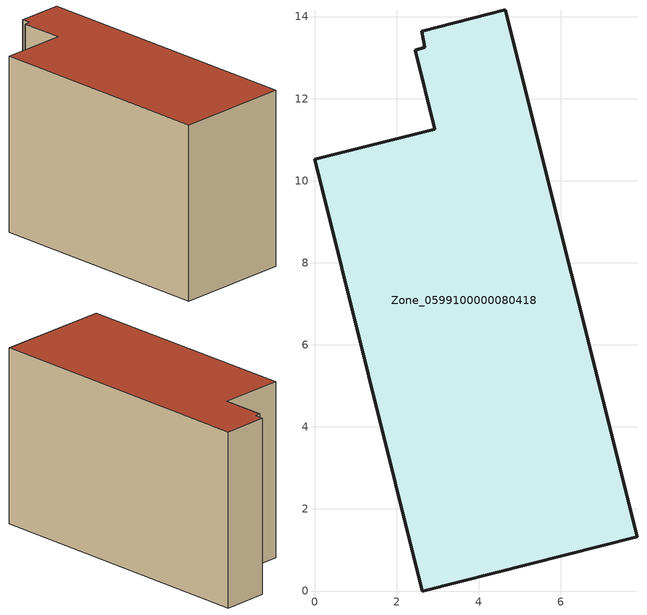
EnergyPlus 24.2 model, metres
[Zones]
Zone_0599100000080418
 floor ground (C_G): 2.61,13.65 4.65,14.16 7.86,1.32 2.63,0 0,10.52 2.93,11.25 2.45,13.17 2.69,13.25 z0
 wall outside (C_F): 2.63,0 7.86,1.32 4.65,14.16 2.61,13.65 2.69,13.25 2.45,13.17 2.93,11.25 0,10.52 2.63,0 z0:8.24
 roof outside (C_R): 4.65,14.16 2.61,13.65 2.69,13.25 2.45,13.17 2.93,11.25 0,10.52 2.63,0 7.86,1.32 z8.24
[BUILDING]
Pand.0599100000080418: North Axis=0; Terrain=City; Loads Convergence Tolerance Value=0.04; Temperature Convergence Tolerance Value=0.4; Solar Distribution=FullExterior; Maximum Number of Warmup Days=25; Minimum Number of Warmup Days=1
[Site:Location]
Rotterdam.The.Hague.AP_ZH_NLD Design_Conditions: Latitude=51.96; Longitude=4.45; Time Zone=1; Elevation=-4.5
[SITE:GROUNDTEMPERATURE:BUILDINGSURFACE]
18, 18, 18, 18, 18, 18, 18, 18, 18, 18, 18, 18
[MATERIAL] Thermal Absorptance=0.9; Solar Absorptance=0.7; Visible Absorptance=0.7
Name | Roughness | Thickness | Conductivity | Density | Specific Heat
G.TI.1975-1991 | MediumSmooth | 0.15 | 0.288461 | 540 | 1210
F.TI.1975-1991 | Rough | 0.3 | 0.230769 | 1920 | 840
R.TI.1975-1991 | MediumRough | 0.2 | 0.153846 | 1500 | 1000
[CONSTRUCTION]
C_G: G.TI.1975-1991
C_F: F.TI.1975-1991
C_R: R.TI.1975-1991
[ZONE]
Zone_0599100000080418: Type=1; Multiplier=1; Ceiling Height=Autocalculate; Volume=Autocalculate; Floor Area=autocalculate; Part of Total Floor Area=Yes
[ZONEINFILTRATION:DESIGNFLOWRATE]
Infil_Zone_0599100000080418: Zone or ZoneList or Space or SpaceList=Zone_0599100000080418; Schedule=AlwaysOn; Design Flow Rate Calculation Method=Flow/Area; Flow Rate per Floor Area=0.003; Constant Term Coefficient=1; Temperature Term Coefficient=0; Velocity Term Coefficient=0; Velocity Squared Term Coefficient=0
[HVACTEMPLATE:ZONE:IDEALLOADSAIRSYSTEM]
Zone_0599100000080418: Maximum Heating Supply Air Temperature=50; Minimum Cooling Supply Air Temperature=13; Maximum Heating Supply Air Humidity Ratio=0.0156; Minimum Cooling Supply Air Humidity Ratio=0.0077; Heating Limit=NoLimit; Cooling Limit=NoLimit; Dehumidification Control Type=ConstantSensibleHeatRatio; Cooling Sensible Heat Ratio=0.7; Dehumidification Setpoint=60; Humidification Control Type=None; Humidification Setpoint=30; Outdoor Air Method=None; Outdoor Air Flow Rate per Person=0.00944; Outdoor Air Flow Rate per Zone Floor Area=0; Outdoor Air Flow Rate per Zone=0; Demand Controlled Ventilation Type=None; Outdoor Air Economizer Type=NoEconomizer; Heat Recovery Type=None; Sensible Heat Recovery Effectiveness=0.7; Latent Heat Recovery Effectiveness=0.65
[ZONECONTROL:THERMOSTAT]
ThermostatControl_Zone_0599100000080418: Zone or ZoneList=Zone_0599100000080418; Control Type Schedule=DualSetpointControlType; Control 1=Thermostat_Zone_0599100000080418; Temperature Difference Between Cutout And Setpoint=0
[THERMOSTATSETPOINT:DUALSETPOINT]
Thermostat_Zone_0599100000080418: Heating Setpoint Temperature Schedule=HeatingSetpoint_Zone_0599100000080418; Cooling Setpoint Temperature Schedule=CoolingSetpoint_Zone_0599100000080418
[SCHEDULE:COMPACT]
HeatingSetpoint_Zone_0599100000080418: Through: 12/31, For: AllDays, Until: 24:00, 21
CoolingSetpoint_Zone_0599100000080418: Through: 12/31, For: AllDays, Until: 24:00, 24
DualSetpointControlType: Through: 12/31, For: AllDays, Until: 24:00, 4
AlwaysOn: Through: 12/31, For: AllDays, Until: 24:00, 1
